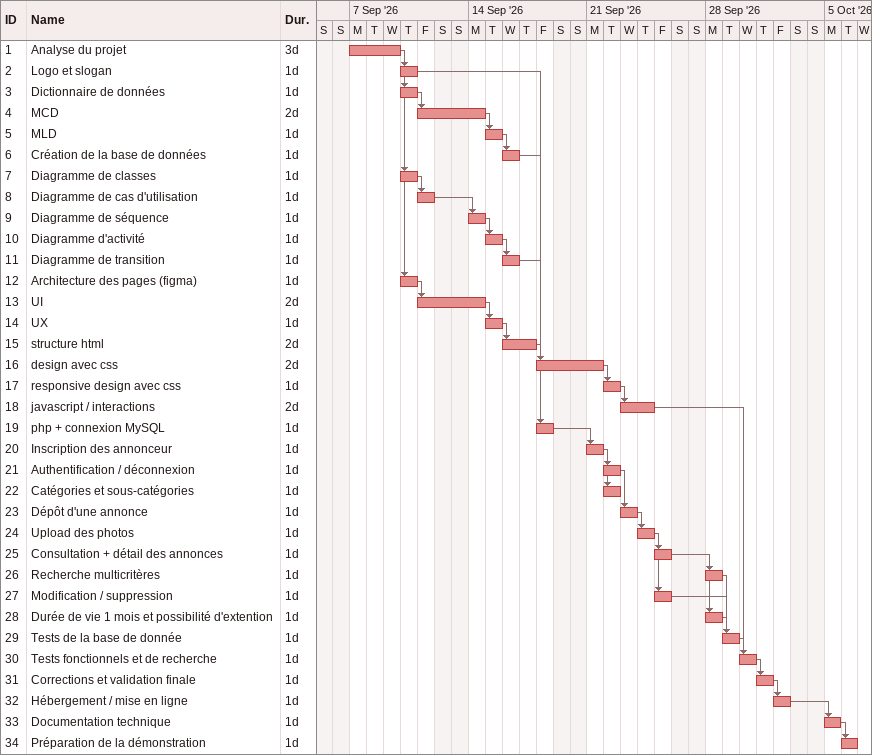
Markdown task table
| ID | Task | Duration | Start | Finish | Predecessors |
|---|---|---|---|---|---|
| 1 | Analyse du projet | 3d | 2026-09-07 | 2026-09-09 |  |
| 2 | Logo et slogan | 1d | 2026-09-10 | 2026-09-10 | 1 |
| 3 | Dictionnaire de données | 1d | 2026-09-10 | 2026-09-10 | 1 |
| 4 | MCD | 2d | 2026-09-11 | 2026-09-14 | 3 |
| 5 | MLD | 1d | 2026-09-15 | 2026-09-15 | 4 |
| 6 | Création de la base de données | 1d | 2026-09-16 | 2026-09-16 | 5 |
| 7 | Diagramme de classes | 1d | 2026-09-10 | 2026-09-10 | 1 |
| 8 | Diagramme de cas d'utilisation | 1d | 2026-09-11 | 2026-09-11 | 7 |
| 9 | Diagramme de séquence | 1d | 2026-09-14 | 2026-09-14 | 8 |
| 10 | Diagramme d'activité | 1d | 2026-09-15 | 2026-09-15 | 9 |
| 11 | Diagramme de transition | 1d | 2026-09-16 | 2026-09-16 | 10 |
| 12 | Architecture des pages (figma) | 1d | 2026-09-10 | 2026-09-10 | 1 |
| 13 | UI | 2d | 2026-09-11 | 2026-09-14 | 12 |
| 14 | UX | 1d | 2026-09-15 | 2026-09-15 | 13 |
| 15 | structure html | 2d | 2026-09-16 | 2026-09-17 | 14 |
| 16 | design avec css | 2d | 2026-09-18 | 2026-09-21 | 2, 15 |
| 17 | responsive design avec css | 1d | 2026-09-22 | 2026-09-22 | 16 |
| 18 | javascript / interactions | 2d | 2026-09-23 | 2026-09-24 | 17 |
| 19 | php + connexion MySQL | 1d | 2026-09-18 | 2026-09-18 | 6, 11, 15 |
| 20 | Inscription des annonceur | 1d | 2026-09-21 | 2026-09-21 | 19 |
| 21 | Authentification / déconnexion | 1d | 2026-09-22 | 2026-09-22 | 20 |
| 22 | Catégories et sous-catégories | 1d | 2026-09-22 | 2026-09-22 | 20 |
| 23 | Dépôt d'une annonce | 1d | 2026-09-23 | 2026-09-23 | 21 |
| 24 | Upload des photos | 1d | 2026-09-24 | 2026-09-24 | 23 |
| 25 | Consultation + détail des annonces | 1d | 2026-09-25 | 2026-09-25 | 24 |
| 26 | Recherche multicritères | 1d | 2026-09-28 | 2026-09-28 | 25 |
| 27 | Modification / suppression | 1d | 2026-09-25 | 2026-09-25 | 24 |
| 28 | Durée de vie 1 mois et possibilité d'extention | 1d | 2026-09-28 | 2026-09-28 | 25 |
| 29 | Tests de la base de donnée | 1d | 2026-09-29 | 2026-09-29 | 26, 27, 28 |
| 30 | Tests fonctionnels et de recherche | 1d | 2026-09-30 | 2026-09-30 | 18, 29 |
| 31 | Corrections et validation finale | 1d | 2026-10-01 | 2026-10-01 | 30 |
| 32 | Hébergement / mise en ligne | 1d | 2026-10-02 | 2026-10-02 | 31 |
| 33 | Documentation technique | 1d | 2026-10-05 | 2026-10-05 | 32 |
| 34 | Préparation de la démonstration | 1d | 2026-10-06 | 2026-10-06 | 33 |
